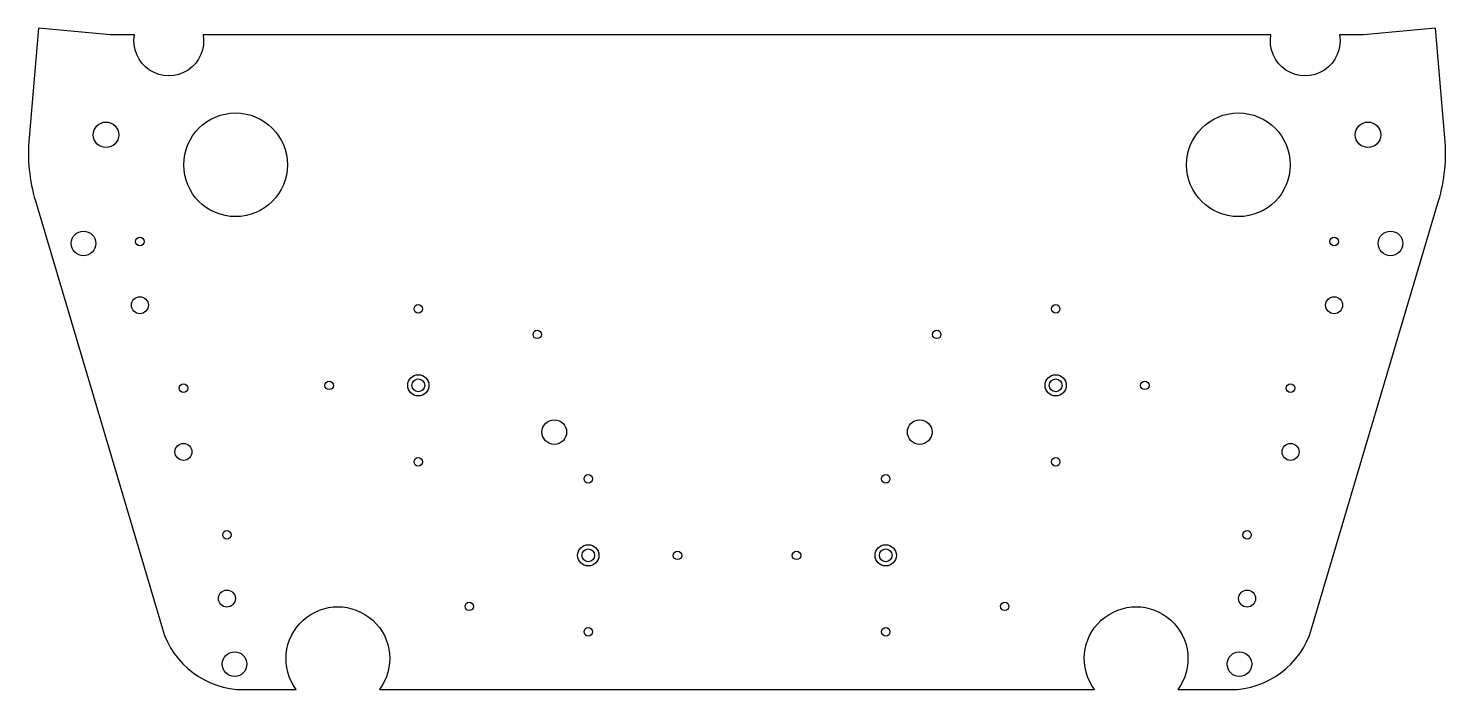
# Model space of a CAD drawing. Header units: millimetres. Extents: x -83 to 83, y -59 to 19.
import ezdxf

# ---------------------------------------------------------------- set-up
doc = ezdxf.new("R2010")
doc.units = ezdxf.units.MM
doc.layers.get('0').update_dxf_attribs({"linetype": 'CONTINUOUS'})

msp = doc.modelspace()

# ---------------------------------------------------------------- linework, layer by layer
msp.add_lwpolyline([(-70.89, 18.29), (-73.72, 18.29), (-82.19, 19.04), (-83.31, 6.16, 0.094239), (-82.56, -1.27), (-67.62, -51.62, 0.332004), (-58.03, -58.77), (-51.86, -58.77, -1.991452), (-42.07, -58.77), (42.07, -58.77, -1.991452), (51.86, -58.77), (58.03, -58.77, 0.332004), (67.62, -51.62), (82.56, -1.27, 0.094239), (83.31, 6.16), (82.19, 19.04), (73.72, 18.29), (70.89, 18.29, -1.20357), (62.83, 18.29), (-62.83, 18.29, -1.20357)], format="xyb", close=True)
for centre, radius in [((-59, 2.98), 6.1), ((59, 2.98), 6.1), ((-74.25, 6.51), 1.5), ((74.25, 6.51), 1.5), ((-76.9, -6.27), 1.45), ((76.9, -6.27), 1.45), ((-70.26, -6.04), 0.5), ((70.26, -6.04), 0.5), ((-70.26, -13.54), 1), ((70.26, -13.54), 1), ((-37.5, -13.97), 0.5), ((37.5, -13.97), 0.5), ((-23.5, -16.97), 0.5), ((23.5, -16.97), 0.5), ((-65.14, -23.3), 0.5), ((-48, -22.97), 0.5), ((-37.5, -22.97), 1.25), ((-37.5, -22.97), 0.75), ((37.5, -22.97), 1.25), ((37.5, -22.97), 0.75), ((48, -22.97), 0.5), ((65.14, -23.3), 0.5), ((-21.5, -28.47), 1.45), ((21.5, -28.47), 1.45), ((-65.14, -30.8), 1), ((65.14, -30.8), 1), ((-37.5, -31.97), 0.5), ((37.5, -31.97), 0.5), ((-17.5, -33.97), 0.5), ((17.5, -33.97), 0.5), ((-60.02, -40.55), 0.5), ((60.02, -40.55), 0.5), ((-17.5, -42.97), 1.25), ((-17.5, -42.97), 0.75), ((-7, -42.97), 0.5), ((7, -42.97), 0.5), ((17.5, -42.97), 1.25), ((17.5, -42.97), 0.75), ((-60.02, -48.05), 1), ((60.02, -48.05), 1), ((-31.5, -48.97), 0.5), ((31.5, -48.97), 0.5), ((-17.5, -51.97), 0.5), ((17.5, -51.97), 0.5), ((-59.12, -55.77), 1.45), ((59.12, -55.77), 1.45)]:
    msp.add_circle(centre, radius)

doc.saveas('drawing.dxf')
